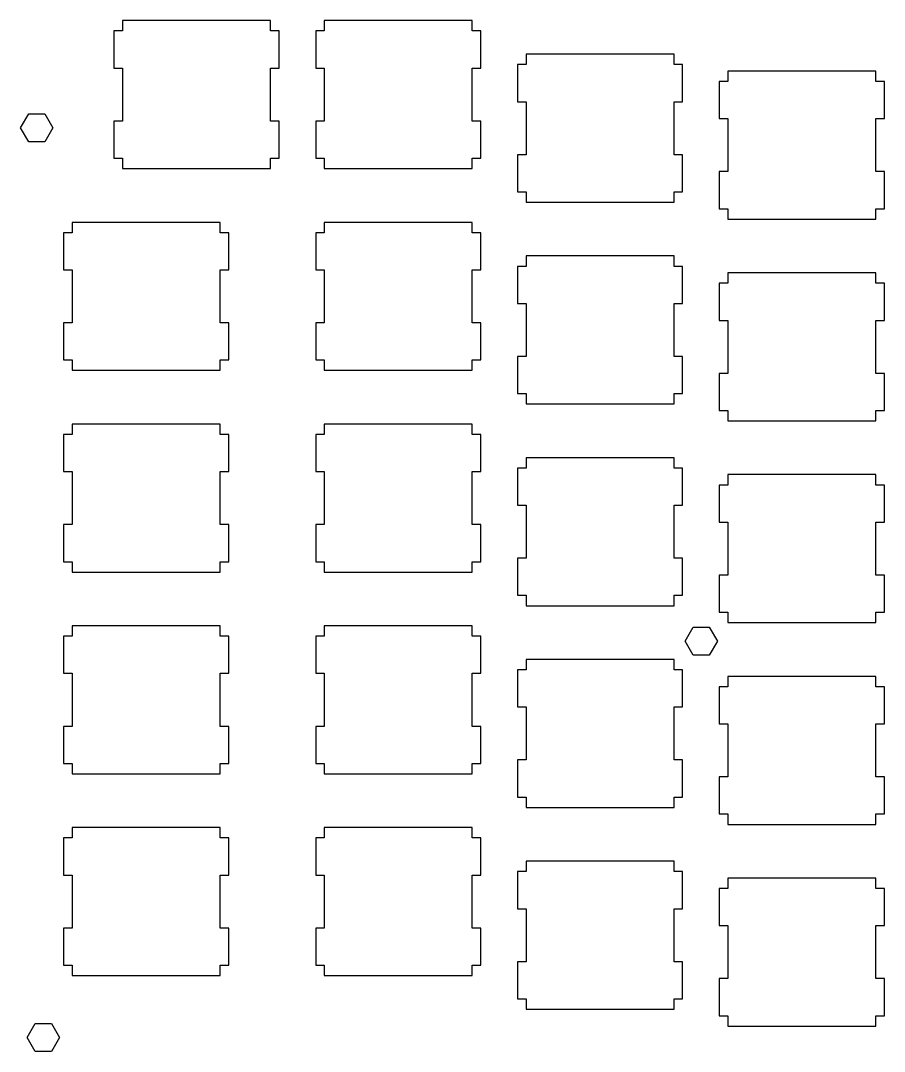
# Model space of a CAD drawing. Extents: x -958 to 423, y -145 to 375.
# Drawn here: x 8.39 to 31.4, y -8.94 to 18.53 of the extents above; entities that cross this region are included whole.
import ezdxf

# ---------------------------------------------------------------- set-up
doc = ezdxf.new("R2010")
doc.units = 0

msp = doc.modelspace()

# ---------------------------------------------------------------- linework, layer by layer
at = {"layer": 'Layer 1'}
for p, q in [((15.045, 18.5303), (11.1024, 18.5303)), ((11.1024, 18.5303), (11.1024, 18.2536)), ((15.045, 18.5303), (11.1024, 18.5303)), ((11.1024, 18.5303), (11.1024, 18.2536)), ((15.045, 18.2536), (15.045, 18.5303)), ((15.045, 18.2536), (15.045, 18.5303)), ((20.4213, 18.5303), (16.4787, 18.5303)), ((16.4787, 18.5303), (16.4787, 18.2536)), ((20.4213, 18.5303), (16.4787, 18.5303)), ((16.4787, 18.5303), (16.4787, 18.2536)), ((20.4213, 18.2536), (20.4213, 18.5303)), ((20.4213, 18.2536), (20.4213, 18.5303)), ((11.1024, 18.2536), (10.873, 18.2536)), ((10.873, 18.2536), (10.873, 17.2657)), ((11.1024, 18.2536), (10.873, 18.2536)), ((10.873, 18.2536), (10.873, 17.2657)), ((15.2744, 18.2536), (15.045, 18.2536)), ((15.2744, 18.2536), (15.045, 18.2536)), ((15.2744, 17.2657), (15.2744, 18.2536)), ((15.2744, 17.2657), (15.2744, 18.2536)), ((16.4787, 18.2536), (16.2493, 18.2536)), ((16.2493, 18.2536), (16.2493, 17.2657)), ((16.4787, 18.2536), (16.2493, 18.2536)), ((16.2493, 18.2536), (16.2493, 17.2657)), ((20.6507, 18.2536), (20.4213, 18.2536)), ((20.6507, 18.2536), (20.4213, 18.2536)), ((20.6507, 17.2657), (20.6507, 18.2536)), ((20.6507, 17.2657), (20.6507, 18.2536)), ((25.7977, 17.6342), (21.855, 17.6342)), ((21.855, 17.6342), (21.855, 17.3575)), ((25.7977, 17.6342), (21.855, 17.6342)), ((21.855, 17.6342), (21.855, 17.3575)), ((25.7977, 17.3575), (25.7977, 17.6342)), ((25.7977, 17.3575), (25.7977, 17.6342)), ((21.855, 17.3575), (21.6256, 17.3575)), ((21.6256, 17.3575), (21.6256, 16.3697)), ((21.855, 17.3575), (21.6256, 17.3575)), ((21.6256, 17.3575), (21.6256, 16.3697)), ((26.027, 17.3575), (25.7977, 17.3575)), ((26.027, 17.3575), (25.7977, 17.3575)), ((26.027, 16.3697), (26.027, 17.3575)), ((26.027, 16.3697), (26.027, 17.3575)), ((10.873, 17.2657), (11.1024, 17.2657)), ((10.873, 17.2657), (11.1024, 17.2657)), ((11.1024, 17.2657), (11.1024, 15.8521)), ((11.1024, 17.2657), (11.1024, 15.8521)), ((15.045, 15.8521), (15.045, 17.2657)), ((15.045, 17.2657), (15.2744, 17.2657)), ((15.045, 15.8521), (15.045, 17.2657)), ((15.045, 17.2657), (15.2744, 17.2657)), ((16.2493, 17.2657), (16.4787, 17.2657)), ((16.2493, 17.2657), (16.4787, 17.2657)), ((16.4787, 17.2657), (16.4787, 15.8521)), ((16.4787, 17.2657), (16.4787, 15.8521)), ((20.4213, 15.8521), (20.4213, 17.2657)), ((20.4213, 17.2657), (20.6507, 17.2657)), ((20.4213, 15.8521), (20.4213, 17.2657)), ((20.4213, 17.2657), (20.6507, 17.2657)), ((31.174, 17.1833), (27.2313, 17.1833)), ((27.2313, 17.1833), (27.2313, 16.9066)), ((31.174, 17.1833), (27.2313, 17.1833)), ((27.2313, 17.1833), (27.2313, 16.9066)), ((31.174, 16.9066), (31.174, 17.1833)), ((31.174, 16.9066), (31.174, 17.1833)), ((27.2313, 16.9066), (27.002, 16.9066)), ((27.002, 16.9066), (27.002, 15.9188)), ((27.2313, 16.9066), (27.002, 16.9066)), ((27.002, 16.9066), (27.002, 15.9188)), ((31.4034, 16.9066), (31.174, 16.9066)), ((31.4034, 16.9066), (31.174, 16.9066)), ((31.4034, 15.9188), (31.4034, 16.9066)), ((31.4034, 15.9188), (31.4034, 16.9066)), ((21.6256, 16.3697), (21.855, 16.3697)), ((21.6256, 16.3697), (21.855, 16.3697)), ((21.855, 16.3697), (21.855, 14.9561)), ((21.855, 16.3697), (21.855, 14.9561)), ((25.7977, 14.9561), (25.7977, 16.3697)), ((25.7977, 16.3697), (26.027, 16.3697)), ((25.7977, 14.9561), (25.7977, 16.3697)), ((25.7977, 16.3697), (26.027, 16.3697)), ((8.385518, 15.6708), (8.600571, 16.043283)), ((8.385518, 15.6708), (8.600571, 16.043283)), ((8.600571, 16.043283), (9.030677, 16.043283)), ((8.600571, 16.043283), (9.030677, 16.043283)), ((9.030677, 16.043283), (9.24573, 15.6708)), ((9.030677, 16.043283), (9.24573, 15.6708)), ((8.60057, 15.298317), (8.385518, 15.6708)), ((8.60057, 15.298317), (8.385518, 15.6708)), ((9.24573, 15.6708), (9.030677, 15.298317)), ((9.24573, 15.6708), (9.030677, 15.298317)), ((9.24573, 15.6708), (9.24573, 15.6708)), ((9.24573, 15.6708), (9.24573, 15.6708)), ((11.1024, 15.8521), (10.873, 15.8521)), ((10.873, 15.8521), (10.873, 14.8643)), ((11.1024, 15.8521), (10.873, 15.8521)), ((10.873, 15.8521), (10.873, 14.8643)), ((15.2744, 15.8521), (15.045, 15.8521)), ((15.2744, 15.8521), (15.045, 15.8521)), ((15.2744, 14.8643), (15.2744, 15.8521)), ((15.2744, 14.8643), (15.2744, 15.8521)), ((16.4787, 15.8521), (16.2493, 15.8521)), ((16.2493, 15.8521), (16.2493, 14.8643)), ((16.4787, 15.8521), (16.2493, 15.8521)), ((16.2493, 15.8521), (16.2493, 14.8643)), ((20.6507, 15.8521), (20.4213, 15.8521)), ((20.6507, 15.8521), (20.4213, 15.8521)), ((20.6507, 14.8643), (20.6507, 15.8521)), ((20.6507, 14.8643), (20.6507, 15.8521)), ((27.002, 15.9188), (27.2313, 15.9188)), ((27.002, 15.9188), (27.2313, 15.9188)), ((27.2313, 15.9188), (27.2313, 14.5052)), ((27.2313, 15.9188), (27.2313, 14.5052)), ((31.174, 14.5052), (31.174, 15.9188)), ((31.174, 15.9188), (31.4034, 15.9188)), ((31.174, 14.5052), (31.174, 15.9188)), ((31.174, 15.9188), (31.4034, 15.9188)), ((9.030677, 15.298317), (8.60057, 15.298317)), ((9.030677, 15.298317), (8.60057, 15.298317)), ((10.873, 14.8643), (11.1024, 14.8643)), ((10.873, 14.8643), (11.1024, 14.8643)), ((11.1024, 14.8643), (11.1024, 14.5876)), ((11.1024, 14.8643), (11.1024, 14.5876)), ((15.045, 14.5876), (15.045, 14.8643)), ((15.045, 14.8643), (15.2744, 14.8643)), ((15.045, 14.5876), (15.045, 14.8643)), ((15.045, 14.8643), (15.2744, 14.8643)), ((16.2493, 14.8643), (16.4787, 14.8643)), ((16.2493, 14.8643), (16.4787, 14.8643)), ((16.4787, 14.8643), (16.4787, 14.5876)), ((16.4787, 14.8643), (16.4787, 14.5876)), ((20.4213, 14.5876), (20.4213, 14.8643)), ((20.4213, 14.8643), (20.6507, 14.8643)), ((20.4213, 14.5876), (20.4213, 14.8643)), ((20.4213, 14.8643), (20.6507, 14.8643)), ((21.855, 14.9561), (21.6256, 14.9561)), ((21.6256, 14.9561), (21.6256, 13.9683)), ((21.855, 14.9561), (21.6256, 14.9561)), ((21.6256, 14.9561), (21.6256, 13.9683)), ((26.027, 14.9561), (25.7977, 14.9561)), ((26.027, 14.9561), (25.7977, 14.9561)), ((26.027, 13.9683), (26.027, 14.9561)), ((26.027, 13.9683), (26.027, 14.9561)), ((11.1024, 14.5876), (15.045, 14.5876)), ((11.1024, 14.5876), (15.045, 14.5876)), ((16.4787, 14.5876), (20.4213, 14.5876)), ((16.4787, 14.5876), (20.4213, 14.5876)), ((27.2313, 14.5052), (27.002, 14.5052)), ((27.002, 14.5052), (27.002, 13.5174)), ((27.2313, 14.5052), (27.002, 14.5052)), ((27.002, 14.5052), (27.002, 13.5174)), ((31.4034, 14.5052), (31.174, 14.5052)), ((31.4034, 14.5052), (31.174, 14.5052)), ((31.4034, 13.5174), (31.4034, 14.5052)), ((31.4034, 13.5174), (31.4034, 14.5052)), ((21.6256, 13.9683), (21.855, 13.9683)), ((21.6256, 13.9683), (21.855, 13.9683)), ((21.855, 13.9683), (21.855, 13.6916)), ((21.855, 13.9683), (21.855, 13.6916)), ((25.7977, 13.6916), (25.7977, 13.9683)), ((25.7977, 13.9683), (26.027, 13.9683)), ((25.7977, 13.6916), (25.7977, 13.9683)), ((25.7977, 13.9683), (26.027, 13.9683)), ((21.855, 13.6916), (25.7977, 13.6916)), ((21.855, 13.6916), (25.7977, 13.6916)), ((27.002, 13.5174), (27.2313, 13.5174)), ((27.002, 13.5174), (27.2313, 13.5174)), ((27.2313, 13.5174), (27.2313, 13.2407)), ((27.2313, 13.5174), (27.2313, 13.2407)), ((31.174, 13.2407), (31.174, 13.5174)), ((31.174, 13.5174), (31.4034, 13.5174)), ((31.174, 13.2407), (31.174, 13.5174)), ((31.174, 13.5174), (31.4034, 13.5174)), ((27.2313, 13.2407), (31.174, 13.2407)), ((27.2313, 13.2407), (31.174, 13.2407)), ((13.7009, 13.1539), (9.75827, 13.1539)), ((9.75827, 13.1539), (9.75827, 12.8772)), ((13.7009, 13.1539), (9.75827, 13.1539)), ((9.75827, 13.1539), (9.75827, 12.8772)), ((13.7009, 12.8772), (13.7009, 13.1539)), ((13.7009, 12.8772), (13.7009, 13.1539)), ((20.4213, 13.1539), (16.4787, 13.1539)), ((16.4787, 13.1539), (16.4787, 12.8772)), ((20.4213, 13.1539), (16.4787, 13.1539)), ((16.4787, 13.1539), (16.4787, 12.8772)), ((20.4213, 12.8772), (20.4213, 13.1539)), ((20.4213, 12.8772), (20.4213, 13.1539)), ((9.75827, 12.8772), (9.52888, 12.8772)), ((9.52888, 12.8772), (9.52888, 11.8894)), ((9.75827, 12.8772), (9.52888, 12.8772)), ((9.52888, 12.8772), (9.52888, 11.8894)), ((13.9303, 12.8772), (13.7009, 12.8772)), ((13.9303, 12.8772), (13.7009, 12.8772)), ((13.9303, 11.8894), (13.9303, 12.8772)), ((13.9303, 11.8894), (13.9303, 12.8772)), ((16.4787, 12.8772), (16.2493, 12.8772)), ((16.2493, 12.8772), (16.2493, 11.8894)), ((16.4787, 12.8772), (16.2493, 12.8772)), ((16.2493, 12.8772), (16.2493, 11.8894)), ((20.6507, 12.8772), (20.4213, 12.8772)), ((20.6507, 12.8772), (20.4213, 12.8772)), ((20.6507, 11.8894), (20.6507, 12.8772)), ((20.6507, 11.8894), (20.6507, 12.8772)), ((25.7977, 12.2579), (21.855, 12.2579)), ((21.855, 12.2579), (21.855, 11.9812)), ((25.7977, 12.2579), (21.855, 12.2579)), ((21.855, 12.2579), (21.855, 11.9812)), ((25.7977, 11.9812), (25.7977, 12.2579)), ((25.7977, 11.9812), (25.7977, 12.2579)), ((9.52888, 11.8894), (9.75827, 11.8894)), ((9.52888, 11.8894), (9.75827, 11.8894)), ((9.75827, 11.8894), (9.75827, 10.4758)), ((9.75827, 11.8894), (9.75827, 10.4758)), ((13.7009, 10.4758), (13.7009, 11.8894)), ((13.7009, 11.8894), (13.9303, 11.8894)), ((13.7009, 10.4758), (13.7009, 11.8894)), ((13.7009, 11.8894), (13.9303, 11.8894)), ((16.2493, 11.8894), (16.4787, 11.8894)), ((16.2493, 11.8894), (16.4787, 11.8894)), ((16.4787, 11.8894), (16.4787, 10.4758)), ((16.4787, 11.8894), (16.4787, 10.4758)), ((20.4213, 10.4758), (20.4213, 11.8894)), ((20.4213, 11.8894), (20.6507, 11.8894)), ((20.4213, 10.4758), (20.4213, 11.8894)), ((20.4213, 11.8894), (20.6507, 11.8894)), ((21.855, 11.9812), (21.6256, 11.9812)), ((21.6256, 11.9812), (21.6256, 10.9934)), ((21.855, 11.9812), (21.6256, 11.9812)), ((21.6256, 11.9812), (21.6256, 10.9934)), ((26.027, 11.9812), (25.7977, 11.9812)), ((26.027, 11.9812), (25.7977, 11.9812)), ((26.027, 10.9934), (26.027, 11.9812)), ((26.027, 10.9934), (26.027, 11.9812)), ((31.174, 11.807), (27.2313, 11.807)), ((27.2313, 11.807), (27.2313, 11.5303)), ((31.174, 11.807), (27.2313, 11.807)), ((27.2313, 11.807), (27.2313, 11.5303)), ((31.174, 11.5303), (31.174, 11.807)), ((31.174, 11.5303), (31.174, 11.807)), ((27.2313, 11.5303), (27.002, 11.5303)), ((27.002, 11.5303), (27.002, 10.5425)), ((27.2313, 11.5303), (27.002, 11.5303)), ((27.002, 11.5303), (27.002, 10.5425)), ((31.4034, 11.5303), (31.174, 11.5303)), ((31.4034, 11.5303), (31.174, 11.5303)), ((31.4034, 10.5425), (31.4034, 11.5303)), ((31.4034, 10.5425), (31.4034, 11.5303)), ((21.6256, 10.9934), (21.855, 10.9934)), ((21.6256, 10.9934), (21.855, 10.9934)), ((21.855, 10.9934), (21.855, 9.57975)), ((21.855, 10.9934), (21.855, 9.57975)), ((25.7977, 9.57975), (25.7977, 10.9934)), ((25.7977, 10.9934), (26.027, 10.9934)), ((25.7977, 9.57975), (25.7977, 10.9934)), ((25.7977, 10.9934), (26.027, 10.9934)), ((9.75827, 10.4758), (9.52888, 10.4758)), ((9.52888, 10.4758), (9.52888, 9.48799)), ((9.75827, 10.4758), (9.52888, 10.4758)), ((9.52888, 10.4758), (9.52888, 9.48799)), ((13.9303, 10.4758), (13.7009, 10.4758)), ((13.9303, 10.4758), (13.7009, 10.4758)), ((13.9303, 9.48799), (13.9303, 10.4758)), ((13.9303, 9.48799), (13.9303, 10.4758)), ((16.4787, 10.4758), (16.2493, 10.4758)), ((16.2493, 10.4758), (16.2493, 9.48799)), ((16.4787, 10.4758), (16.2493, 10.4758)), ((16.2493, 10.4758), (16.2493, 9.48799)), ((20.6507, 10.4758), (20.4213, 10.4758)), ((20.6507, 10.4758), (20.4213, 10.4758)), ((20.6507, 9.48799), (20.6507, 10.4758)), ((20.6507, 9.48799), (20.6507, 10.4758)), ((27.002, 10.5425), (27.2313, 10.5425)), ((27.002, 10.5425), (27.2313, 10.5425)), ((27.2313, 10.5425), (27.2313, 9.12885)), ((27.2313, 10.5425), (27.2313, 9.12885)), ((31.174, 9.12885), (31.174, 10.5425)), ((31.174, 10.5425), (31.4034, 10.5425)), ((31.174, 9.12885), (31.174, 10.5425)), ((31.174, 10.5425), (31.4034, 10.5425)), ((9.52888, 9.48799), (9.75827, 9.48799)), ((9.52888, 9.48799), (9.75827, 9.48799)), ((9.75827, 9.48799), (9.75827, 9.21129)), ((9.75827, 9.48799), (9.75827, 9.21129)), ((13.7009, 9.21129), (13.7009, 9.48799)), ((13.7009, 9.48799), (13.9303, 9.48799)), ((13.7009, 9.21129), (13.7009, 9.48799)), ((13.7009, 9.48799), (13.9303, 9.48799)), ((16.2493, 9.48799), (16.4787, 9.48799)), ((16.2493, 9.48799), (16.4787, 9.48799)), ((16.4787, 9.48799), (16.4787, 9.21129)), ((16.4787, 9.48799), (16.4787, 9.21129)), ((20.4213, 9.21129), (20.4213, 9.48799)), ((20.4213, 9.48799), (20.6507, 9.48799)), ((20.4213, 9.21129), (20.4213, 9.48799)), ((20.4213, 9.48799), (20.6507, 9.48799)), ((21.855, 9.57975), (21.6256, 9.57975)), ((21.6256, 9.57975), (21.6256, 8.59194)), ((21.855, 9.57975), (21.6256, 9.57975)), ((21.6256, 9.57975), (21.6256, 8.59194)), ((26.027, 9.57975), (25.7977, 9.57975)), ((26.027, 9.57975), (25.7977, 9.57975)), ((26.027, 8.59194), (26.027, 9.57975)), ((26.027, 8.59194), (26.027, 9.57975)), ((9.75827, 9.21129), (13.7009, 9.21129)), ((9.75827, 9.21129), (13.7009, 9.21129)), ((16.4787, 9.21129), (20.4213, 9.21129)), ((16.4787, 9.21129), (20.4213, 9.21129)), ((27.2313, 9.12885), (27.002, 9.12885)), ((27.002, 9.12885), (27.002, 8.14104)), ((27.2313, 9.12885), (27.002, 9.12885)), ((27.002, 9.12885), (27.002, 8.14104)), ((31.4034, 9.12885), (31.174, 9.12885)), ((31.4034, 9.12885), (31.174, 9.12885)), ((31.4034, 8.14104), (31.4034, 9.12885)), ((31.4034, 8.14104), (31.4034, 9.12885)), ((21.6256, 8.59194), (21.855, 8.59194)), ((21.6256, 8.59194), (21.855, 8.59194)), ((21.855, 8.59194), (21.855, 8.31524)), ((21.855, 8.59194), (21.855, 8.31524)), ((25.7977, 8.31524), (25.7977, 8.59194)), ((25.7977, 8.59194), (26.027, 8.59194)), ((25.7977, 8.31524), (25.7977, 8.59194)), ((25.7977, 8.59194), (26.027, 8.59194)), ((21.855, 8.31524), (25.7977, 8.31524)), ((21.855, 8.31524), (25.7977, 8.31524)), ((27.002, 8.14104), (27.2313, 8.14104)), ((27.002, 8.14104), (27.2313, 8.14104)), ((27.2313, 8.14104), (27.2313, 7.86434)), ((27.2313, 8.14104), (27.2313, 7.86434)), ((31.174, 7.86434), (31.174, 8.14104)), ((31.174, 8.14104), (31.4034, 8.14104)), ((31.174, 7.86434), (31.174, 8.14104)), ((31.174, 8.14104), (31.4034, 8.14104)), ((13.7009, 7.7776), (9.75827, 7.7776)), ((9.75827, 7.7776), (9.75827, 7.5009)), ((13.7009, 7.7776), (9.75827, 7.7776)), ((9.75827, 7.7776), (9.75827, 7.5009)), ((13.7009, 7.5009), (13.7009, 7.7776)), ((13.7009, 7.5009), (13.7009, 7.7776)), ((20.4213, 7.7776), (16.4787, 7.7776)), ((16.4787, 7.7776), (16.4787, 7.5009)), ((20.4213, 7.7776), (16.4787, 7.7776)), ((16.4787, 7.7776), (16.4787, 7.5009)), ((20.4213, 7.5009), (20.4213, 7.7776)), ((20.4213, 7.5009), (20.4213, 7.7776)), ((27.2313, 7.86434), (31.174, 7.86434)), ((27.2313, 7.86434), (31.174, 7.86434)), ((9.75827, 7.5009), (9.52888, 7.5009)), ((9.52888, 7.5009), (9.52888, 6.51309)), ((9.75827, 7.5009), (9.52888, 7.5009)), ((9.52888, 7.5009), (9.52888, 6.51309)), ((13.9303, 7.5009), (13.7009, 7.5009)), ((13.9303, 7.5009), (13.7009, 7.5009)), ((13.9303, 6.51309), (13.9303, 7.5009)), ((13.9303, 6.51309), (13.9303, 7.5009)), ((16.4787, 7.5009), (16.2493, 7.5009)), ((16.2493, 7.5009), (16.2493, 6.51309)), ((16.4787, 7.5009), (16.2493, 7.5009)), ((16.2493, 7.5009), (16.2493, 6.51309)), ((20.6507, 7.5009), (20.4213, 7.5009)), ((20.6507, 7.5009), (20.4213, 7.5009)), ((20.6507, 6.51309), (20.6507, 7.5009)), ((20.6507, 6.51309), (20.6507, 7.5009)), ((25.7977, 6.88155), (21.855, 6.88155)), ((21.855, 6.88155), (21.855, 6.60485)), ((25.7977, 6.88155), (21.855, 6.88155)), ((21.855, 6.88155), (21.855, 6.60485)), ((25.7977, 6.60485), (25.7977, 6.88155)), ((25.7977, 6.60485), (25.7977, 6.88155)), ((21.855, 6.60485), (21.6256, 6.60485)), ((21.6256, 6.60485), (21.6256, 5.61704)), ((21.855, 6.60485), (21.6256, 6.60485)), ((21.6256, 6.60485), (21.6256, 5.61704)), ((26.027, 6.60485), (25.7977, 6.60485)), ((26.027, 6.60485), (25.7977, 6.60485)), ((26.027, 5.61704), (26.027, 6.60485)), ((26.027, 5.61704), (26.027, 6.60485)), ((9.52888, 6.51309), (9.75827, 6.51309)), ((9.52888, 6.51309), (9.75827, 6.51309)), ((9.75827, 6.51309), (9.75827, 5.09948)), ((9.75827, 6.51309), (9.75827, 5.09948)), ((13.7009, 5.09948), (13.7009, 6.51309)), ((13.7009, 6.51309), (13.9303, 6.51309)), ((13.7009, 5.09948), (13.7009, 6.51309)), ((13.7009, 6.51309), (13.9303, 6.51309)), ((16.2493, 6.51309), (16.4787, 6.51309)), ((16.2493, 6.51309), (16.4787, 6.51309)), ((16.4787, 6.51309), (16.4787, 5.09948)), ((16.4787, 6.51309), (16.4787, 5.09948)), ((20.4213, 5.09948), (20.4213, 6.51309)), ((20.4213, 6.51309), (20.6507, 6.51309)), ((20.4213, 5.09948), (20.4213, 6.51309)), ((20.4213, 6.51309), (20.6507, 6.51309)), ((31.174, 6.43065), (27.2313, 6.43065)), ((27.2313, 6.43065), (27.2313, 6.15395)), ((31.174, 6.43065), (27.2313, 6.43065)), ((27.2313, 6.43065), (27.2313, 6.15395)), ((31.174, 6.15395), (31.174, 6.43065)), ((31.174, 6.15395), (31.174, 6.43065)), ((27.2313, 6.15395), (27.002, 6.15395)), ((27.002, 6.15395), (27.002, 5.16614)), ((27.2313, 6.15395), (27.002, 6.15395)), ((27.002, 6.15395), (27.002, 5.16614)), ((31.4034, 6.15395), (31.174, 6.15395)), ((31.4034, 6.15395), (31.174, 6.15395)), ((31.4034, 5.16614), (31.4034, 6.15395)), ((31.4034, 5.16614), (31.4034, 6.15395)), ((21.6256, 5.61704), (21.855, 5.61704)), ((21.6256, 5.61704), (21.855, 5.61704)), ((21.855, 5.61704), (21.855, 4.20342)), ((21.855, 5.61704), (21.855, 4.20342)), ((25.7977, 4.20342), (25.7977, 5.61704)), ((25.7977, 5.61704), (26.027, 5.61704)), ((25.7977, 4.20342), (25.7977, 5.61704)), ((25.7977, 5.61704), (26.027, 5.61704)), ((9.75827, 5.09948), (9.52888, 5.09948)), ((9.52888, 5.09948), (9.52888, 4.11167)), ((9.75827, 5.09948), (9.52888, 5.09948)), ((9.52888, 5.09948), (9.52888, 4.11167)), ((13.9303, 5.09948), (13.7009, 5.09948)), ((13.9303, 5.09948), (13.7009, 5.09948)), ((13.9303, 4.11167), (13.9303, 5.09948)), ((13.9303, 4.11167), (13.9303, 5.09948)), ((16.4787, 5.09948), (16.2493, 5.09948)), ((16.2493, 5.09948), (16.2493, 4.11167)), ((16.4787, 5.09948), (16.2493, 5.09948)), ((16.2493, 5.09948), (16.2493, 4.11167)), ((20.6507, 5.09948), (20.4213, 5.09948)), ((20.6507, 5.09948), (20.4213, 5.09948)), ((20.6507, 4.11167), (20.6507, 5.09948)), ((20.6507, 4.11167), (20.6507, 5.09948)), ((27.002, 5.16614), (27.2313, 5.16614)), ((27.002, 5.16614), (27.2313, 5.16614)), ((27.2313, 5.16614), (27.2313, 3.75253)), ((27.2313, 5.16614), (27.2313, 3.75253)), ((31.174, 3.75253), (31.174, 5.16614)), ((31.174, 5.16614), (31.4034, 5.16614)), ((31.174, 3.75253), (31.174, 5.16614)), ((31.174, 5.16614), (31.4034, 5.16614)), ((21.855, 4.20342), (21.6256, 4.20342)), ((21.6256, 4.20342), (21.6256, 3.21561)), ((21.855, 4.20342), (21.6256, 4.20342)), ((21.6256, 4.20342), (21.6256, 3.21561)), ((26.027, 4.20342), (25.7977, 4.20342)), ((26.027, 4.20342), (25.7977, 4.20342)), ((26.027, 3.21561), (26.027, 4.20342)), ((26.027, 3.21561), (26.027, 4.20342)), ((9.52888, 4.11167), (9.75827, 4.11167)), ((9.52888, 4.11167), (9.75827, 4.11167)), ((9.75827, 4.11167), (9.75827, 3.83496)), ((9.75827, 4.11167), (9.75827, 3.83496)), ((13.7009, 3.83496), (13.7009, 4.11167)), ((13.7009, 4.11167), (13.9303, 4.11167)), ((13.7009, 3.83496), (13.7009, 4.11167)), ((13.7009, 4.11167), (13.9303, 4.11167)), ((16.2493, 4.11167), (16.4787, 4.11167)), ((16.2493, 4.11167), (16.4787, 4.11167)), ((16.4787, 4.11167), (16.4787, 3.83496)), ((16.4787, 4.11167), (16.4787, 3.83496)), ((20.4213, 3.83496), (20.4213, 4.11167)), ((20.4213, 4.11167), (20.6507, 4.11167)), ((20.4213, 3.83496), (20.4213, 4.11167)), ((20.4213, 4.11167), (20.6507, 4.11167)), ((9.75827, 3.83496), (13.7009, 3.83496)), ((9.75827, 3.83496), (13.7009, 3.83496)), ((16.4787, 3.83496), (20.4213, 3.83496)), ((16.4787, 3.83496), (20.4213, 3.83496)), ((27.2313, 3.75253), (27.002, 3.75253)), ((27.002, 3.75253), (27.002, 2.76472)), ((27.2313, 3.75253), (27.002, 3.75253)), ((27.002, 3.75253), (27.002, 2.76472)), ((31.4034, 3.75253), (31.174, 3.75253)), ((31.4034, 3.75253), (31.174, 3.75253)), ((31.4034, 2.76472), (31.4034, 3.75253)), ((31.4034, 2.76472), (31.4034, 3.75253)), ((21.6256, 3.21561), (21.855, 3.21561)), ((21.6256, 3.21561), (21.855, 3.21561)), ((21.855, 3.21561), (21.855, 2.93891)), ((21.855, 3.21561), (21.855, 2.93891)), ((25.7977, 2.93891), (25.7977, 3.21561)), ((25.7977, 3.21561), (26.027, 3.21561)), ((25.7977, 2.93891), (25.7977, 3.21561)), ((25.7977, 3.21561), (26.027, 3.21561)), ((21.855, 2.93891), (25.7977, 2.93891)), ((21.855, 2.93891), (25.7977, 2.93891)), ((27.002, 2.76472), (27.2313, 2.76472)), ((27.002, 2.76472), (27.2313, 2.76472)), ((27.2313, 2.76472), (27.2313, 2.48801)), ((27.2313, 2.76472), (27.2313, 2.48801)), ((31.174, 2.48801), (31.174, 2.76472)), ((31.174, 2.76472), (31.4034, 2.76472)), ((31.174, 2.48801), (31.174, 2.76472)), ((31.174, 2.76472), (31.4034, 2.76472)), ((27.2313, 2.48801), (31.174, 2.48801)), ((27.2313, 2.48801), (31.174, 2.48801)), ((13.7009, 2.40128), (9.75827, 2.40128)), ((9.75827, 2.40128), (9.75827, 2.12457)), ((13.7009, 2.40128), (9.75827, 2.40128)), ((9.75827, 2.40128), (9.75827, 2.12457)), ((13.7009, 2.12457), (13.7009, 2.40128)), ((13.7009, 2.12457), (13.7009, 2.40128)), ((20.4213, 2.40128), (16.4787, 2.40128)), ((16.4787, 2.40128), (16.4787, 2.12457)), ((20.4213, 2.40128), (16.4787, 2.40128)), ((16.4787, 2.40128), (16.4787, 2.12457)), ((20.4213, 2.12457), (20.4213, 2.40128)), ((20.4213, 2.12457), (20.4213, 2.40128)), ((26.091587, 1.99339), (26.306641, 2.365873)), ((26.091587, 1.99339), (26.306641, 2.365873)), ((26.306641, 2.365873), (26.736747, 2.365873)), ((26.306641, 2.365873), (26.736747, 2.365873)), ((26.736747, 2.365873), (26.9518, 1.99339)), ((26.736747, 2.365873), (26.9518, 1.99339)), ((9.75827, 2.12457), (9.52888, 2.12457)), ((9.52888, 2.12457), (9.52888, 1.13676)), ((9.75827, 2.12457), (9.52888, 2.12457)), ((9.52888, 2.12457), (9.52888, 1.13676)), ((13.9303, 2.12457), (13.7009, 2.12457)), ((13.9303, 2.12457), (13.7009, 2.12457)), ((13.9303, 1.13676), (13.9303, 2.12457)), ((13.9303, 1.13676), (13.9303, 2.12457)), ((16.4787, 2.12457), (16.2493, 2.12457)), ((16.2493, 2.12457), (16.2493, 1.13676)), ((16.4787, 2.12457), (16.2493, 2.12457)), ((16.2493, 2.12457), (16.2493, 1.13676)), ((20.6507, 2.12457), (20.4213, 2.12457)), ((20.6507, 2.12457), (20.4213, 2.12457)), ((20.6507, 1.13676), (20.6507, 2.12457)), ((20.6507, 1.13676), (20.6507, 2.12457)), ((26.306641, 1.620907), (26.091587, 1.99339)), ((26.306641, 1.620907), (26.091587, 1.99339)), ((26.9518, 1.99339), (26.736746, 1.620907)), ((26.9518, 1.99339), (26.736746, 1.620907)), ((26.9518, 1.99339), (26.9518, 1.99339)), ((26.9518, 1.99339), (26.9518, 1.99339)), ((25.7977, 1.50522), (21.855, 1.50522)), ((21.855, 1.50522), (21.855, 1.22852)), ((25.7977, 1.50522), (21.855, 1.50522)), ((21.855, 1.50522), (21.855, 1.22852)), ((25.7977, 1.22852), (25.7977, 1.50522)), ((25.7977, 1.22852), (25.7977, 1.50522)), ((26.736746, 1.620907), (26.306641, 1.620907)), ((26.736746, 1.620907), (26.306641, 1.620907)), ((9.52888, 1.13676), (9.75827, 1.13676)), ((9.52888, 1.13676), (9.75827, 1.13676)), ((9.75827, 1.13676), (9.75827, -0.276853)), ((9.75827, 1.13676), (9.75827, -0.276853)), ((13.7009, -0.276853), (13.7009, 1.13676)), ((13.7009, 1.13676), (13.9303, 1.13676)), ((13.7009, -0.276853), (13.7009, 1.13676)), ((13.7009, 1.13676), (13.9303, 1.13676)), ((16.2493, 1.13676), (16.4787, 1.13676)), ((16.2493, 1.13676), (16.4787, 1.13676)), ((16.4787, 1.13676), (16.4787, -0.276853)), ((16.4787, 1.13676), (16.4787, -0.276853)), ((20.4213, -0.276853), (20.4213, 1.13676)), ((20.4213, 1.13676), (20.6507, 1.13676)), ((20.4213, -0.276853), (20.4213, 1.13676)), ((20.4213, 1.13676), (20.6507, 1.13676)), ((21.855, 1.22852), (21.6256, 1.22852)), ((21.6256, 1.22852), (21.6256, 0.240708)), ((21.855, 1.22852), (21.6256, 1.22852)), ((21.6256, 1.22852), (21.6256, 0.240708)), ((26.027, 1.22852), (25.7977, 1.22852)), ((26.027, 1.22852), (25.7977, 1.22852)), ((26.027, 0.240708), (26.027, 1.22852)), ((26.027, 0.240708), (26.027, 1.22852)), ((31.174, 1.05433), (27.2313, 1.05433)), ((27.2313, 1.05433), (27.2313, 0.777624)), ((31.174, 1.05433), (27.2313, 1.05433)), ((27.2313, 1.05433), (27.2313, 0.777624)), ((31.174, 0.777624), (31.174, 1.05433)), ((31.174, 0.777624), (31.174, 1.05433)), ((27.2313, 0.777624), (27.002, 0.777624)), ((27.002, 0.777624), (27.002, -0.210186)), ((27.2313, 0.777624), (27.002, 0.777624)), ((27.002, 0.777624), (27.002, -0.210186)), ((31.4034, 0.777624), (31.174, 0.777624)), ((31.4034, 0.777624), (31.174, 0.777624)), ((31.4034, -0.210186), (31.4034, 0.777624)), ((31.4034, -0.210186), (31.4034, 0.777624)), ((21.6256, 0.240708), (21.855, 0.240708)), ((21.6256, 0.240708), (21.855, 0.240708)), ((21.855, 0.240708), (21.855, -1.17291)), ((21.855, 0.240708), (21.855, -1.17291)), ((25.7977, -1.17291), (25.7977, 0.240708)), ((25.7977, 0.240708), (26.027, 0.240708)), ((25.7977, -1.17291), (25.7977, 0.240708)), ((25.7977, 0.240708), (26.027, 0.240708)), ((27.002, -0.210186), (27.2313, -0.210186)), ((27.002, -0.210186), (27.2313, -0.210186)), ((27.2313, -0.210186), (27.2313, -1.6238)), ((27.2313, -0.210186), (27.2313, -1.6238)), ((31.174, -1.6238), (31.174, -0.210186)), ((31.174, -0.210186), (31.4034, -0.210186)), ((31.174, -1.6238), (31.174, -0.210186)), ((31.174, -0.210186), (31.4034, -0.210186)), ((9.75827, -0.276853), (9.52888, -0.276853)), ((9.52888, -0.276853), (9.52888, -1.26466)), ((9.75827, -0.276853), (9.52888, -0.276853)), ((9.52888, -0.276853), (9.52888, -1.26466)), ((13.9303, -0.276853), (13.7009, -0.276853)), ((13.9303, -0.276853), (13.7009, -0.276853)), ((13.9303, -1.26466), (13.9303, -0.276853)), ((13.9303, -1.26466), (13.9303, -0.276853)), ((16.4787, -0.276853), (16.2493, -0.276853)), ((16.2493, -0.276853), (16.2493, -1.26466)), ((16.4787, -0.276853), (16.2493, -0.276853)), ((16.2493, -0.276853), (16.2493, -1.26466)), ((20.6507, -0.276853), (20.4213, -0.276853)), ((20.6507, -0.276853), (20.4213, -0.276853)), ((20.6507, -1.26466), (20.6507, -0.276853)), ((20.6507, -1.26466), (20.6507, -0.276853)), ((9.52888, -1.26466), (9.75827, -1.26466)), ((9.52888, -1.26466), (9.75827, -1.26466)), ((9.75827, -1.26466), (9.75827, -1.54137)), ((9.75827, -1.26466), (9.75827, -1.54137)), ((13.7009, -1.54137), (13.7009, -1.26466)), ((13.7009, -1.26466), (13.9303, -1.26466)), ((13.7009, -1.54137), (13.7009, -1.26466)), ((13.7009, -1.26466), (13.9303, -1.26466)), ((16.2493, -1.26466), (16.4787, -1.26466)), ((16.2493, -1.26466), (16.4787, -1.26466)), ((16.4787, -1.26466), (16.4787, -1.54137)), ((16.4787, -1.26466), (16.4787, -1.54137)), ((20.4213, -1.54137), (20.4213, -1.26466)), ((20.4213, -1.26466), (20.6507, -1.26466)), ((20.4213, -1.54137), (20.4213, -1.26466)), ((20.4213, -1.26466), (20.6507, -1.26466)), ((21.855, -1.17291), (21.6256, -1.17291)), ((21.6256, -1.17291), (21.6256, -2.16072)), ((21.855, -1.17291), (21.6256, -1.17291)), ((21.6256, -1.17291), (21.6256, -2.16072)), ((26.027, -1.17291), (25.7977, -1.17291)), ((26.027, -1.17291), (25.7977, -1.17291)), ((26.027, -2.16072), (26.027, -1.17291)), ((26.027, -2.16072), (26.027, -1.17291)), ((9.75827, -1.54137), (13.7009, -1.54137)), ((9.75827, -1.54137), (13.7009, -1.54137)), ((16.4787, -1.54137), (20.4213, -1.54137)), ((16.4787, -1.54137), (20.4213, -1.54137)), ((27.2313, -1.6238), (27.002, -1.6238)), ((27.002, -1.6238), (27.002, -2.61161)), ((27.2313, -1.6238), (27.002, -1.6238)), ((27.002, -1.6238), (27.002, -2.61161)), ((31.4034, -1.6238), (31.174, -1.6238)), ((31.4034, -1.6238), (31.174, -1.6238)), ((31.4034, -2.61161), (31.4034, -1.6238)), ((31.4034, -2.61161), (31.4034, -1.6238)), ((21.6256, -2.16072), (21.855, -2.16072)), ((21.6256, -2.16072), (21.855, -2.16072)), ((21.855, -2.16072), (21.855, -2.43742)), ((21.855, -2.16072), (21.855, -2.43742)), ((25.7977, -2.43742), (25.7977, -2.16072)), ((25.7977, -2.16072), (26.027, -2.16072)), ((25.7977, -2.43742), (25.7977, -2.16072)), ((25.7977, -2.16072), (26.027, -2.16072)), ((21.855, -2.43742), (25.7977, -2.43742)), ((21.855, -2.43742), (25.7977, -2.43742)), ((27.002, -2.61161), (27.2313, -2.61161)), ((27.002, -2.61161), (27.2313, -2.61161)), ((27.2313, -2.61161), (27.2313, -2.88832)), ((27.2313, -2.61161), (27.2313, -2.88832)), ((31.174, -2.88832), (31.174, -2.61161)), ((31.174, -2.61161), (31.4034, -2.61161)), ((31.174, -2.88832), (31.174, -2.61161)), ((31.174, -2.61161), (31.4034, -2.61161)), ((13.7009, -2.97434), (9.75827, -2.97434)), ((9.75827, -2.97434), (9.75827, -3.25104)), ((13.7009, -2.97434), (9.75827, -2.97434)), ((9.75827, -2.97434), (9.75827, -3.25104)), ((13.7009, -3.25104), (13.7009, -2.97434)), ((13.7009, -3.25104), (13.7009, -2.97434)), ((20.4213, -2.97434), (16.4787, -2.97434)), ((16.4787, -2.97434), (16.4787, -3.25104)), ((20.4213, -2.97434), (16.4787, -2.97434)), ((16.4787, -2.97434), (16.4787, -3.25104)), ((20.4213, -3.25104), (20.4213, -2.97434)), ((20.4213, -3.25104), (20.4213, -2.97434)), ((27.2313, -2.88832), (31.174, -2.88832)), ((27.2313, -2.88832), (31.174, -2.88832)), ((9.75827, -3.25104), (9.52888, -3.25104)), ((9.52888, -3.25104), (9.52888, -4.23885)), ((9.75827, -3.25104), (9.52888, -3.25104)), ((9.52888, -3.25104), (9.52888, -4.23885)), ((13.9303, -3.25104), (13.7009, -3.25104)), ((13.9303, -3.25104), (13.7009, -3.25104)), ((13.9303, -4.23885), (13.9303, -3.25104)), ((13.9303, -4.23885), (13.9303, -3.25104)), ((16.4787, -3.25104), (16.2493, -3.25104)), ((16.2493, -3.25104), (16.2493, -4.23885)), ((16.4787, -3.25104), (16.2493, -3.25104)), ((16.2493, -3.25104), (16.2493, -4.23885)), ((20.6507, -3.25104), (20.4213, -3.25104)), ((20.6507, -3.25104), (20.4213, -3.25104)), ((20.6507, -4.23885), (20.6507, -3.25104)), ((20.6507, -4.23885), (20.6507, -3.25104)), ((25.7977, -3.87111), (21.855, -3.87111)), ((21.855, -3.87111), (21.855, -4.14781)), ((25.7977, -3.87111), (21.855, -3.87111)), ((21.855, -3.87111), (21.855, -4.14781)), ((25.7977, -4.14781), (25.7977, -3.87111)), ((25.7977, -4.14781), (25.7977, -3.87111)), ((9.52888, -4.23885), (9.75827, -4.23885)), ((9.52888, -4.23885), (9.75827, -4.23885)), ((9.75827, -4.23885), (9.75827, -5.65247)), ((9.75827, -4.23885), (9.75827, -5.65247)), ((13.7009, -5.65247), (13.7009, -4.23885)), ((13.7009, -4.23885), (13.9303, -4.23885)), ((13.7009, -5.65247), (13.7009, -4.23885)), ((13.7009, -4.23885), (13.9303, -4.23885)), ((16.2493, -4.23885), (16.4787, -4.23885)), ((16.2493, -4.23885), (16.4787, -4.23885)), ((16.4787, -4.23885), (16.4787, -5.65247)), ((16.4787, -4.23885), (16.4787, -5.65247)), ((20.4213, -5.65247), (20.4213, -4.23885)), ((20.4213, -4.23885), (20.6507, -4.23885)), ((20.4213, -5.65247), (20.4213, -4.23885)), ((20.4213, -4.23885), (20.6507, -4.23885)), ((21.855, -4.14781), (21.6256, -4.14781)), ((21.6256, -4.14781), (21.6256, -5.13562)), ((21.855, -4.14781), (21.6256, -4.14781)), ((21.6256, -4.14781), (21.6256, -5.13562)), ((26.027, -4.14781), (25.7977, -4.14781)), ((26.027, -4.14781), (25.7977, -4.14781)), ((26.027, -5.13562), (26.027, -4.14781)), ((26.027, -5.13562), (26.027, -4.14781)), ((31.174, -4.322), (27.2313, -4.322)), ((27.2313, -4.322), (27.2313, -4.5987)), ((31.174, -4.322), (27.2313, -4.322)), ((27.2313, -4.322), (27.2313, -4.5987)), ((31.174, -4.5987), (31.174, -4.322)), ((31.174, -4.5987), (31.174, -4.322)), ((27.2313, -4.5987), (27.002, -4.5987)), ((27.002, -4.5987), (27.002, -5.58652)), ((27.2313, -4.5987), (27.002, -4.5987)), ((27.002, -4.5987), (27.002, -5.58652)), ((31.4034, -4.5987), (31.174, -4.5987)), ((31.4034, -4.5987), (31.174, -4.5987)), ((31.4034, -5.58652), (31.4034, -4.5987)), ((31.4034, -5.58652), (31.4034, -4.5987)), ((21.6256, -5.13562), (21.855, -5.13562)), ((21.6256, -5.13562), (21.855, -5.13562)), ((21.855, -5.13562), (21.855, -6.54924)), ((21.855, -5.13562), (21.855, -6.54924)), ((25.7977, -6.54924), (25.7977, -5.13562)), ((25.7977, -5.13562), (26.027, -5.13562)), ((25.7977, -6.54924), (25.7977, -5.13562)), ((25.7977, -5.13562), (26.027, -5.13562)), ((9.75827, -5.65247), (9.52888, -5.65247)), ((9.52888, -5.65247), (9.52888, -6.64028)), ((9.75827, -5.65247), (9.52888, -5.65247)), ((9.52888, -5.65247), (9.52888, -6.64028)), ((13.9303, -5.65247), (13.7009, -5.65247)), ((13.9303, -5.65247), (13.7009, -5.65247)), ((13.9303, -6.64028), (13.9303, -5.65247)), ((13.9303, -6.64028), (13.9303, -5.65247)), ((16.4787, -5.65247), (16.2493, -5.65247)), ((16.2493, -5.65247), (16.2493, -6.64028)), ((16.4787, -5.65247), (16.2493, -5.65247)), ((16.2493, -5.65247), (16.2493, -6.64028)), ((20.6507, -5.65247), (20.4213, -5.65247)), ((20.6507, -5.65247), (20.4213, -5.65247)), ((20.6507, -6.64028), (20.6507, -5.65247)), ((20.6507, -6.64028), (20.6507, -5.65247)), ((27.002, -5.58652), (27.2313, -5.58652)), ((27.002, -5.58652), (27.2313, -5.58652)), ((27.2313, -5.58652), (27.2313, -7.00013)), ((27.2313, -5.58652), (27.2313, -7.00013)), ((31.174, -7.00013), (31.174, -5.58652)), ((31.174, -5.58652), (31.4034, -5.58652)), ((31.174, -7.00013), (31.174, -5.58652)), ((31.174, -5.58652), (31.4034, -5.58652)), ((21.855, -6.54924), (21.6256, -6.54924)), ((21.6256, -6.54924), (21.6256, -7.53705)), ((21.855, -6.54924), (21.6256, -6.54924)), ((21.6256, -6.54924), (21.6256, -7.53705)), ((26.027, -6.54924), (25.7977, -6.54924)), ((26.027, -6.54924), (25.7977, -6.54924)), ((26.027, -7.53705), (26.027, -6.54924)), ((26.027, -7.53705), (26.027, -6.54924)), ((9.52888, -6.64028), (9.75827, -6.64028)), ((9.52888, -6.64028), (9.75827, -6.64028)), ((9.75827, -6.64028), (9.75827, -6.91698)), ((9.75827, -6.64028), (9.75827, -6.91698)), ((13.7009, -6.91698), (13.7009, -6.64028)), ((13.7009, -6.64028), (13.9303, -6.64028)), ((13.7009, -6.91698), (13.7009, -6.64028)), ((13.7009, -6.64028), (13.9303, -6.64028)), ((16.2493, -6.64028), (16.4787, -6.64028)), ((16.2493, -6.64028), (16.4787, -6.64028)), ((16.4787, -6.64028), (16.4787, -6.91698)), ((16.4787, -6.64028), (16.4787, -6.91698)), ((20.4213, -6.91698), (20.4213, -6.64028)), ((20.4213, -6.64028), (20.6507, -6.64028)), ((20.4213, -6.91698), (20.4213, -6.64028)), ((20.4213, -6.64028), (20.6507, -6.64028)), ((9.75827, -6.91698), (13.7009, -6.91698)), ((9.75827, -6.91698), (13.7009, -6.91698)), ((16.4787, -6.91698), (20.4213, -6.91698)), ((16.4787, -6.91698), (20.4213, -6.91698)), ((27.2313, -7.00013), (27.002, -7.00013)), ((27.002, -7.00013), (27.002, -7.98794)), ((27.2313, -7.00013), (27.002, -7.00013)), ((27.002, -7.00013), (27.002, -7.98794)), ((31.4034, -7.00013), (31.174, -7.00013)), ((31.4034, -7.00013), (31.174, -7.00013)), ((31.4034, -7.98794), (31.4034, -7.00013)), ((31.4034, -7.98794), (31.4034, -7.00013)), ((21.6256, -7.53705), (21.855, -7.53705)), ((21.6256, -7.53705), (21.855, -7.53705)), ((21.855, -7.53705), (21.855, -7.81375)), ((21.855, -7.53705), (21.855, -7.81375)), ((25.7977, -7.81375), (25.7977, -7.53705)), ((25.7977, -7.53705), (26.027, -7.53705)), ((25.7977, -7.81375), (25.7977, -7.53705)), ((25.7977, -7.53705), (26.027, -7.53705)), ((21.855, -7.81375), (25.7977, -7.81375)), ((21.855, -7.81375), (25.7977, -7.81375)), ((8.559358, -8.56593), (8.774411, -8.193447)), ((8.559358, -8.56593), (8.774411, -8.193447)), ((8.774411, -8.193447), (9.204517, -8.193447)), ((8.774411, -8.193447), (9.204517, -8.193447)), ((9.204517, -8.193447), (9.41957, -8.56593)), ((9.204517, -8.193447), (9.41957, -8.56593)), ((27.002, -7.98794), (27.2313, -7.98794)), ((27.002, -7.98794), (27.2313, -7.98794)), ((27.2313, -7.98794), (27.2313, -8.26464)), ((27.2313, -7.98794), (27.2313, -8.26464)), ((31.174, -8.26464), (31.174, -7.98794)), ((31.174, -7.98794), (31.4034, -7.98794)), ((31.174, -8.26464), (31.174, -7.98794)), ((31.174, -7.98794), (31.4034, -7.98794)), ((27.2313, -8.26464), (31.174, -8.26464)), ((27.2313, -8.26464), (31.174, -8.26464)), ((8.774411, -8.938413), (8.559358, -8.56593)), ((8.774411, -8.938413), (8.559358, -8.56593)), ((9.41957, -8.56593), (9.204517, -8.938413)), ((9.41957, -8.56593), (9.204517, -8.938413)), ((9.41957, -8.56593), (9.41957, -8.56593)), ((9.41957, -8.56593), (9.41957, -8.56593)), ((9.204517, -8.938413), (8.774411, -8.938413)), ((9.204517, -8.938413), (8.774411, -8.938413))]:
    msp.add_line(p, q, dxfattribs=at)

doc.saveas('drawing.dxf')
